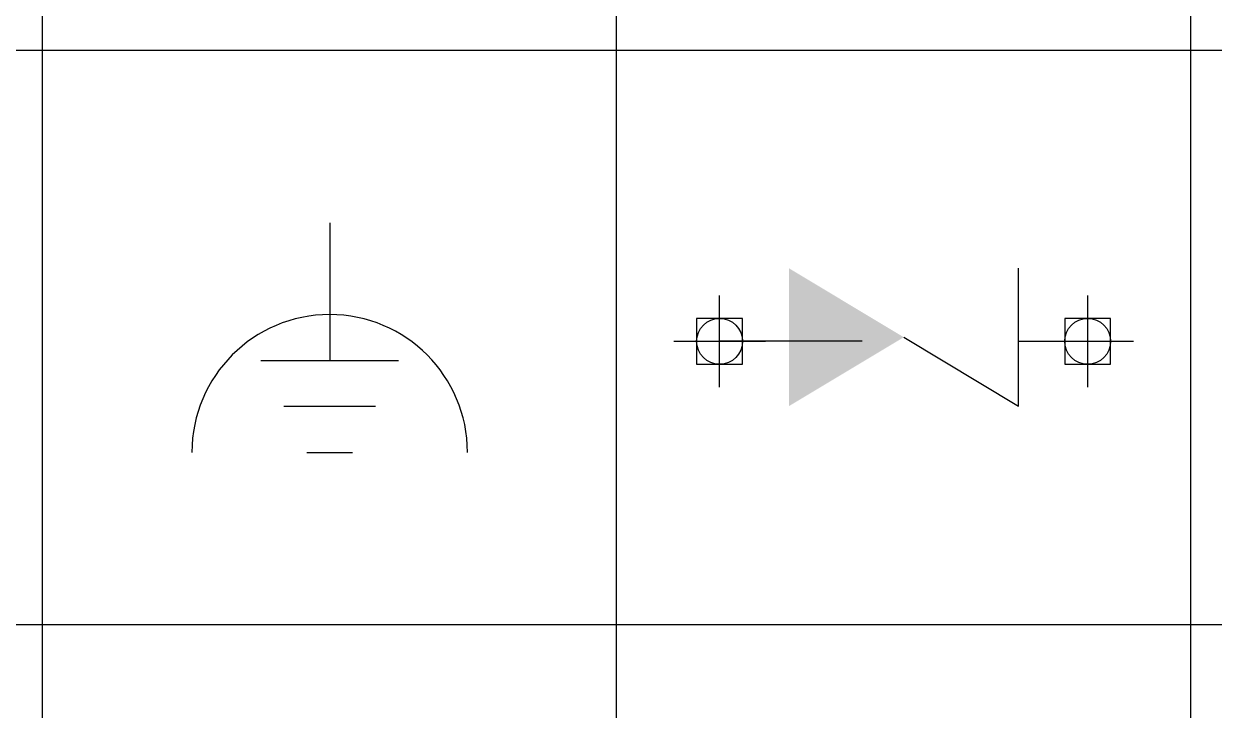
# Model space of a CAD drawing. Extents: x -7 to 200, y -18 to 300.
# Drawn here: x 99.59 to 125.51, y 195.63 to 210.57 of the extents above; entities that cross this region are included whole.
import ezdxf

# ---------------------------------------------------------------- set-up
doc = ezdxf.new("R2010")
doc.units = 0
doc.header["$LTSCALE"] = 4
doc.header["$MEASUREMENT"] = 0
doc.header["$PDMODE"] = 98
doc.header["$PDSIZE"] = 1
doc.layers.get('0').update_dxf_attribs({"linetype": 'CONTINUOUS'})
for name, color, linetype in [('1', 7, 'CONTINUOUS'), ('C', 7, 'CONTINUOUS'), ('GRID', 9, 'CONTINUOUS'), ('SYMB', 7, 'CONTINUOUS')]:
    doc.layers.add(name, color=color, linetype=linetype)
doc.styles.get("Standard").update_dxf_attribs({"font": 'simplex'})

# ---------------------------------------------------------------- blocks, each defined once
blk = doc.blocks.new('AARDAF')
at = {"layer": '1'}
for p, q in [((0, 0), (0, -3)), ((-1.5, -3), (1.5, -3)), ((1, -4), (-1, -4)), ((-0.5, -5), (0.5, -5))]:
    blk.add_line(p, q, dxfattribs=at)
blk.add_arc((0, -5), 3, 0, 180, dxfattribs=at)
at = {"flags": 1}
blk.add_attdef('SYMBTYPE', (0, 0), '', height=0.2, dxfattribs=at)
blk = doc.blocks.new('KLZENER')
at = {"layer": '1'}
for p, q in [((2.576, -2.309), (2.576, 0.691)), ((-0.831, -0.898), (-3.934, -0.898)), ((0.076, -0.809), (2.576, -2.309)), ((2.576, -0.898), (4.08, -0.898))]:
    blk.add_line(p, q, dxfattribs=at)
blk.add_solid([(0.076, -0.809), (0.076, -0.809), (-2.424, 0.691), (-2.424, -2.309)], dxfattribs=at)
at = {"layer": 'C', "color": 1}
blk.add_point((-3.934, -0.898), dxfattribs=at)
at = {"layer": 'C', "color": 2}
blk.add_point((4.08, -0.898), dxfattribs=at)
at = {"flags": 1}
blk.add_attdef('SYMBTYPE', (0, 0), '', height=0.2, dxfattribs=at)

msp = doc.modelspace()

# ---------------------------------------------------------------- linework, layer by layer
at = {"layer": 'GRID', "linetype": 'CONTINUOUS'}
for p, q in [((100, 72.5), (100, 285)), ((112.5, 72.5), (112.5, 285)), ((125, 72.5), (125, 285)), ((0, 210), (187.5, 210)), ((0, 197.5), (187.5, 197.5))]:
    msp.add_line(p, q, dxfattribs=at)

# ---------------------------------------------------------------- block references
at = {"layer": 'SYMB', "linetype": 'CONTINUOUS'}
for name, p in [('AARDAF', (106.252, 206.245)), ('KLZENER', (118.676, 204.561))]:
    msp.add_blockref(name, p, dxfattribs=at)

doc.saveas('drawing.dxf')
